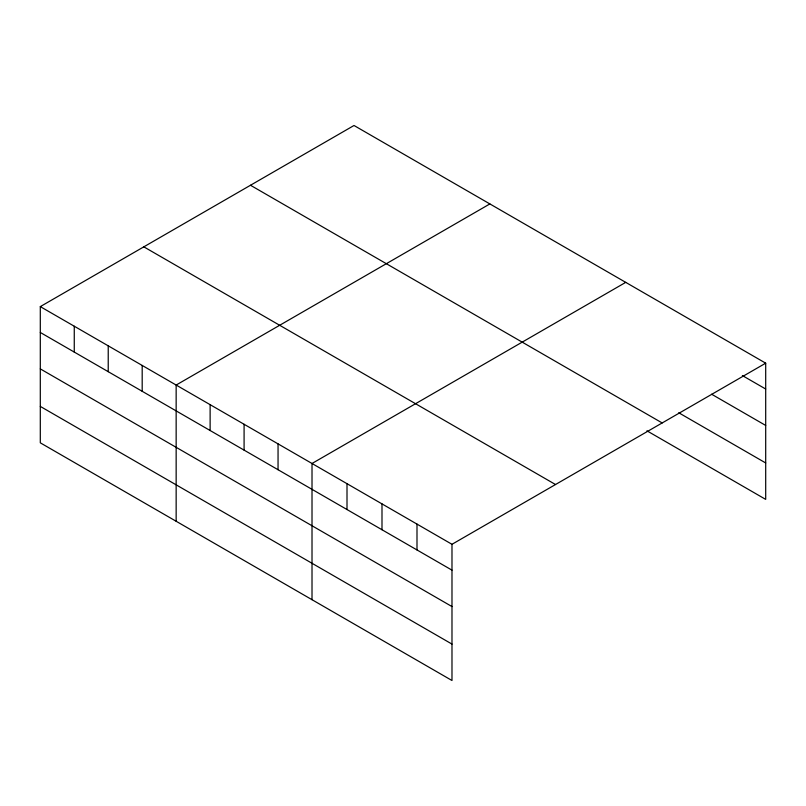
<?xml version="1.0" encoding="UTF-8"?>
<svg xmlns="http://www.w3.org/2000/svg" width="806" height="806" viewBox="0 0 806 806"><rect width="100%" height="100%" fill="white"/><g stroke="black" fill="none" stroke-linecap="round" stroke-linejoin="round"><path stroke-width="1.21" d="M40.3 306.612L451.985 544.302L451.985 680.506L40.3 442.826L40.3 306.612L354.015 125.494L765.7 363.174L765.7 499.388L646.936 430.817M489.867 203.928L176.151 385.046L176.151 521.26M625.728 282.362L312.013 463.49L312.013 599.694M451.985 544.302L765.7 363.174M742.366 375.566L765.7 389.026M711.617 394.225L765.7 425.447M678.743 412.763L765.7 462.966M250.485 185.259L662.169 422.949M143.831 246.848L555.515 484.527M40.3 332.465L451.985 570.154M40.3 368.886L451.985 606.565M40.3 406.405L451.985 644.095M416.994 524.091L416.994 549.944M381.994 503.891L381.994 529.744M347.003 483.691L347.003 509.543M278.05 443.874L278.05 469.727M244.087 424.268L244.087 450.121M210.124 404.662L210.124 430.515M142.188 365.44L142.188 391.293M108.226 345.834L108.226 371.687M74.263 326.229L74.263 352.081"/></g></svg>
